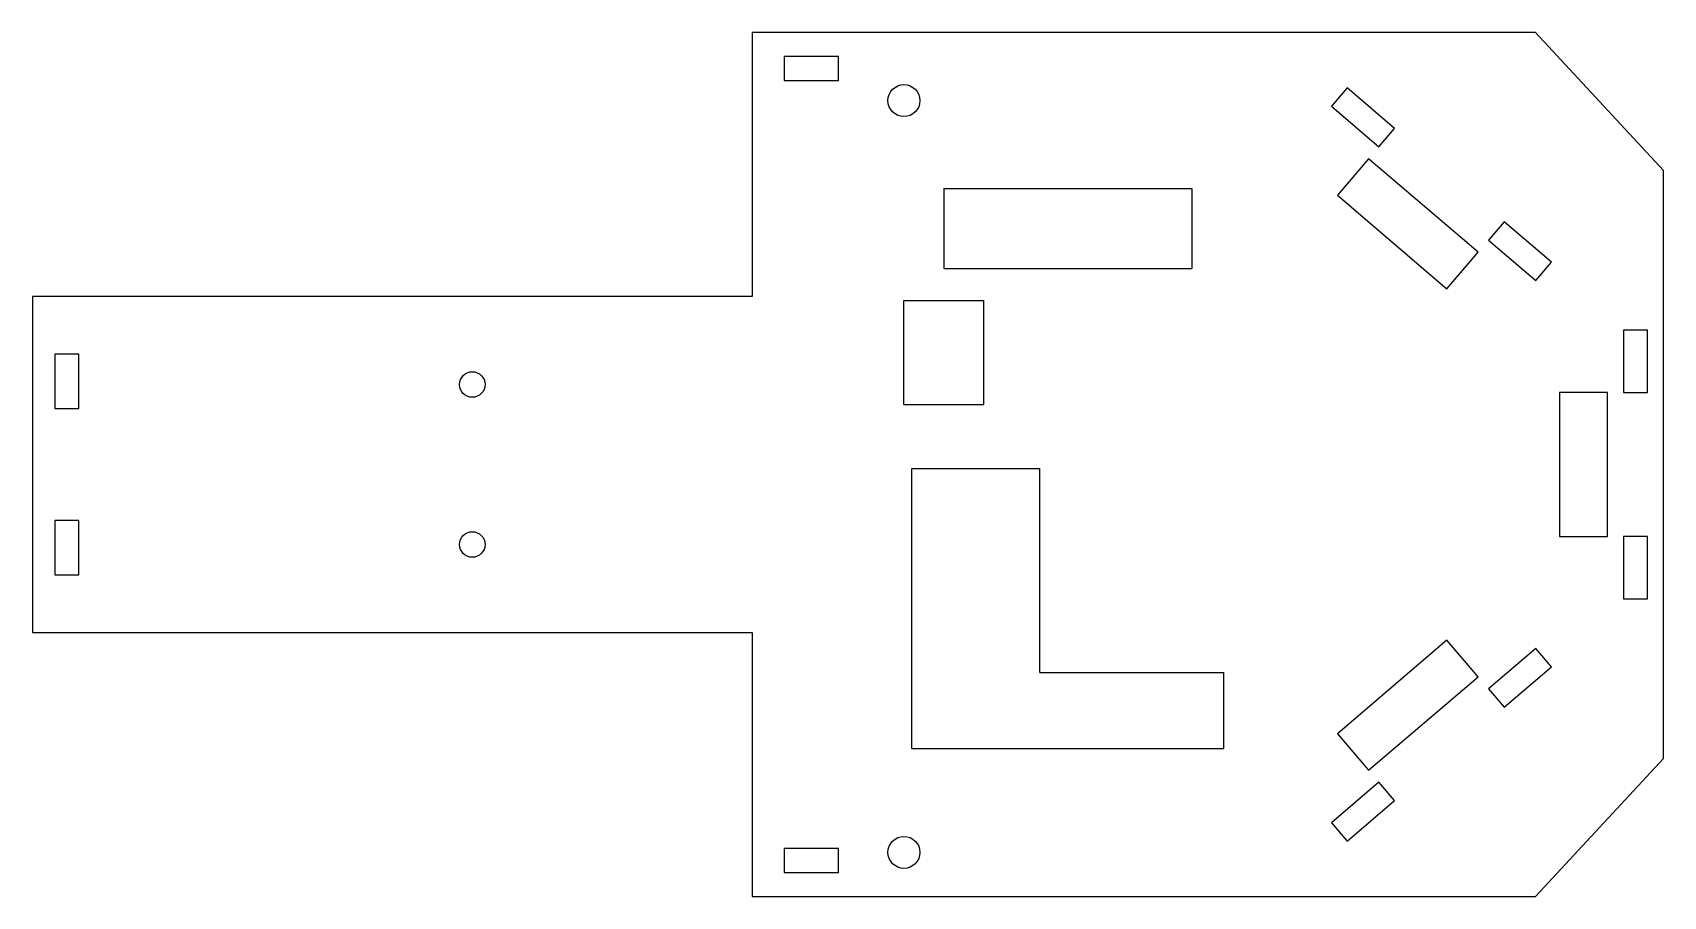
# Model space of a CAD drawing. Header units: millimetres. Extents: x 0 to 204, y 0 to 108.
import ezdxf

# ---------------------------------------------------------------- set-up
doc = ezdxf.new("R2010")
doc.units = ezdxf.units.MM

msp = doc.modelspace()

# ---------------------------------------------------------------- linework, layer by layer
at = {"color": 7, "linetype": 'Continuous', "lineweight": 25}
for p, q in [((188, 108), (90, 108)), ((90, 108), (90, 75)), ((204, 90.76), (188, 108)), ((100.8, 105), (94, 105)), ((94, 105), (94, 102)), ((100.8, 102), (100.8, 105)), ((94, 102), (100.8, 102)), ((164.44, 101.09), (162.49, 98.81)), ((170.37, 96.03), (164.44, 101.09)), ((162.49, 98.81), (168.42, 93.74)), ((168.42, 93.74), (170.37, 96.03)), ((167.13, 92.22), (163.23, 87.66)), ((180.82, 80.54), (167.13, 92.22)), ((204, 17.24), (204, 90.76)), ((114, 88.5), (145, 88.5)), ((114, 88.5), (114, 78.5)), ((145, 88.5), (145, 78.5)), ((163.23, 87.66), (176.93, 75.98)), ((184.07, 84.34), (182.12, 82.06)), ((190, 79.28), (184.07, 84.34)), ((182.12, 82.06), (188.05, 77)), ((176.93, 75.98), (180.82, 80.54)), ((114, 78.5), (145, 78.5)), ((188.05, 77), (190, 79.28)), ((0, 75), (0, 33)), ((90, 75), (0, 75)), ((109, 74.5), (119, 74.5)), ((109, 61.5), (109, 74.5)), ((119, 61.5), (119, 74.5)), ((202, 70.8), (199, 70.8)), ((199, 70.8), (199, 63)), ((202, 63), (202, 70.8)), ((5.8, 67.8), (2.8, 67.8)), ((2.8, 67.8), (2.8, 61)), ((5.8, 61), (5.8, 67.8)), ((109, 61.5), (119, 61.5)), ((197, 63), (191, 63)), ((191, 63), (191, 45)), ((197, 45), (197, 63)), ((199, 63), (202, 63)), ((2.8, 61), (5.8, 61)), ((110, 53.5), (126, 53.5)), ((110, 18.5), (110, 53.5)), ((126, 28), (126, 53.5)), ((2.8, 47), (2.8, 40.2)), ((5.8, 47), (2.8, 47)), ((5.8, 40.2), (5.8, 47)), ((191, 45), (197, 45)), ((199, 45), (199, 37.2)), ((202, 45), (199, 45)), ((202, 37.2), (202, 45)), ((2.8, 40.2), (5.8, 40.2)), ((199, 37.2), (202, 37.2)), ((0, 33), (90, 33)), ((90, 33), (90, 0)), ((176.93, 32.02), (163.23, 20.34)), ((180.82, 27.46), (176.93, 32.02)), ((188.05, 31), (182.12, 25.94)), ((190, 28.72), (188.05, 31)), ((184.07, 23.66), (190, 28.72)), ((126, 28), (149, 28)), ((149, 18.5), (149, 28)), ((167.13, 15.78), (180.82, 27.46)), ((182.12, 25.94), (184.07, 23.66)), ((110, 18.5), (149, 18.5)), ((163.23, 20.34), (167.13, 15.78)), ((188, 0), (204, 17.24)), ((168.42, 14.26), (162.49, 9.19)), ((170.37, 11.97), (168.42, 14.26)), ((164.44, 6.91), (170.37, 11.97)), ((162.49, 9.19), (164.44, 6.91)), ((100.8, 6), (94, 6)), ((94, 6), (94, 3)), ((100.8, 3), (100.8, 6)), ((94, 3), (100.8, 3)), ((90, 0), (188, 0))]:
    msp.add_line(p, q, dxfattribs=at)
for centre, radius in [((109, 99.5), 2), ((55, 64), 1.6), ((55, 44), 1.6), ((109, 5.5), 2)]:
    msp.add_circle(centre, radius, dxfattribs=at)

doc.saveas('drawing.dxf')
